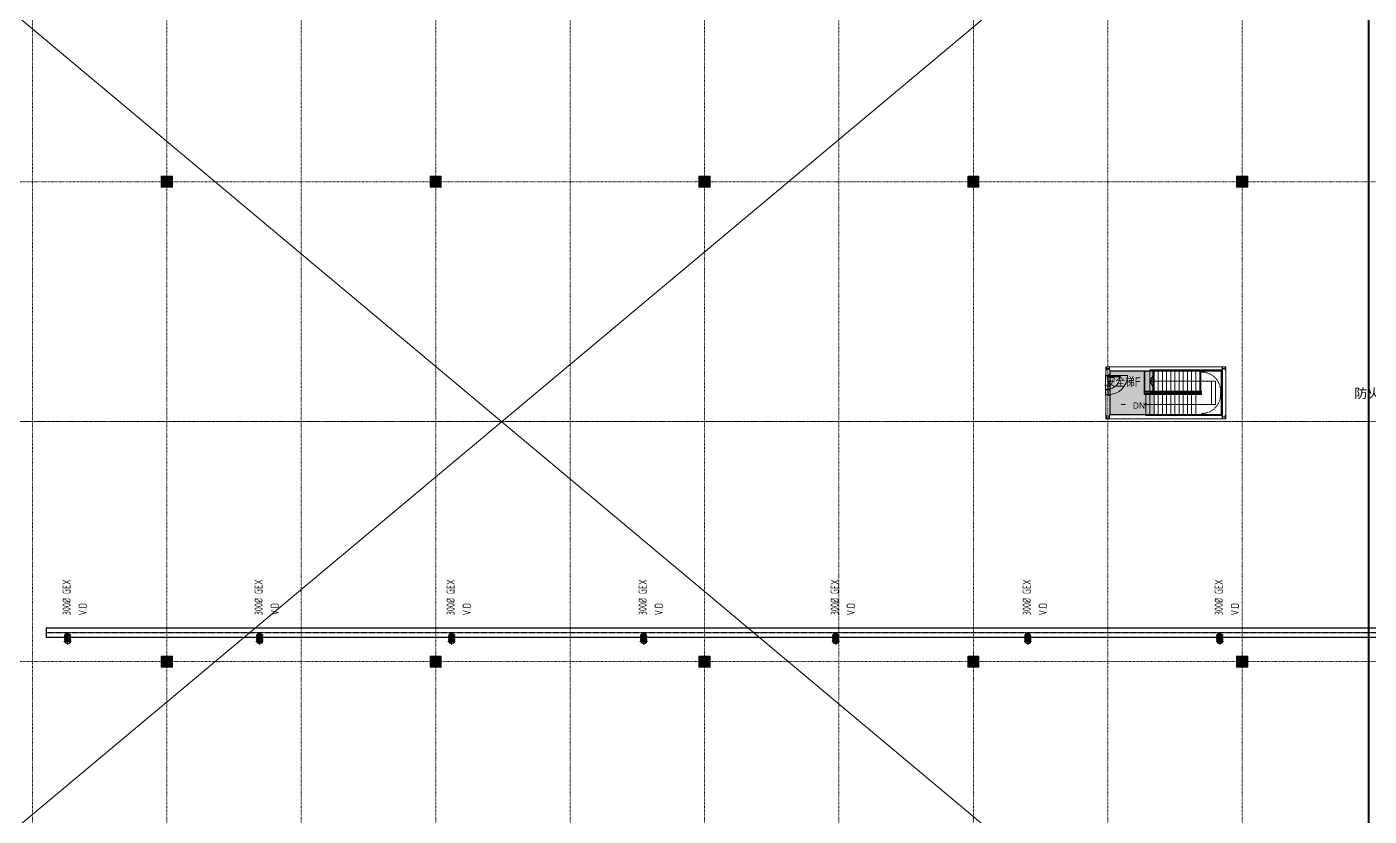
# Model space of a CAD drawing. Extents: x -32000 to 416743, y -254124 to 144214.
# Drawn here: x 42850 to 126735, y 20340 to 69680 of the extents above; entities that cross this region are included whole.
import ezdxf
from ezdxf.enums import TextEntityAlignment as Align

# ---------------------------------------------------------------- set-up
doc = ezdxf.new("R2010")
doc.units = 0
doc.header["$LTSCALE"] = 10
for name, pattern in [('H12PL4$0$JJP_三點線', [0.9, 0.3, -0.15, 0, -0.15, 0, -0.15, 0, -0.15]), ('H12PL4$0$JJP_虛線(退縮線、投影線、地下室範圍、非屬本工程、圖面分區)', [0.45, 0.3, -0.15]), ('XFM6D40$0$XFM6D40$0$CENTER1', [10, 6.25, -1.25, 1.25, -1.25]), ('XFM6D40$0$XFM6D40$0$HIDDEN', [0.375, 0.25, -0.125]), ('XFM7P40ICA$0$H12PL4$0$DOTK1', [0.01, 0.005, -0.005]), ('XFM7P40ICA$0$H12PL4$0$JJP_三點線', [0.9, 0.3, -0.15, 0, -0.15, 0, -0.15, 0, -0.15]), ('XFM7P40ICA$0$H12PL4$0$JJP_虛線(退縮線、投影線、地下室範圍、非屬本工程、圖面分區)', [0.45, 0.3, -0.15]), ('XFM7P40ICA$0$H12PL4$0$TAI_虛線', [5.644, 2.822, -2.822])]:
    doc.linetypes.add(name, pattern=pattern)
for name, color, linetype in [('H12PL4$0$A-OBJE-2D', 252, 'Continuous'), ('H12PL4$0$A-STRS', 252, 'Continuous'), ('H12PL4$0$A-TEXT', 250, 'Continuous'), ('H12PL4$0$A-TEXT-LAW', 250, 'Continuous'), ('H12PL4$0$A-WALL-EX', 252, 'Continuous'), ('H12PL4$0$A-WALL-IN', 252, 'Continuous'), ('H12PL4$0$A-ZONE', 252, 'Continuous'), ('H12PL4$0$Door', 252, 'Continuous'), ('H12PL4$0$Hattch', 252, 'Continuous'), ('H12PL4$0$S-COL', 252, 'Continuous'), ('H12PL4$0$S-GRID', 252, 'Continuous'), ('H12PL4$0$S-SLAB-SHOW', 252, 'Continuous'), ('XFM6D40$0$XFM6D40$0$M-PIPE-TEXT', 250, 'Continuous'), ('XFM7P40ICA$0$H12PL4$0$A-ROOF', 252, 'Continuous'), ('XFM7P40ICA$0$H12PL4$0$A-WALL-EX', 252, 'Continuous'), ('XFM7P40ICA$0$H12PL4$0$Hattch', 252, 'Continuous'), ('XFM7P40ICA$0$H12PL4$0$L40_19_HYOKI', 252, 'Continuous'), ('XFM7P40ICA$0$H12PL4$0$L40_19_KAIDAN', 252, 'Continuous'), ('XFM7P40ICA$0$H12PL4$0$L40_19_SIAGE1', 252, 'Continuous'), ('XFM7P40ICA$0$H12PL4$0$L40_19_STEEL2', 252, 'Continuous'), ('XFM7P40ICA$0$H12PL4$0$L40_19_TATEGU1', 252, 'Continuous'), ('XFM7P40ICA$0$H12PL4$0$L40_19_TATEGU3', 252, 'Continuous'), ('XFM7P40ICA$0$H12PL4$0$S-COL', 252, 'Continuous'), ('XFM7P40ICA$0$H12PL4$0$S-GRID', 252, 'Continuous')]:
    doc.layers.add(name, color=color, linetype=linetype)
doc.layers.add('XFM6D40$0$XFM6D40$0$M-EXH-SUPPLY AIR', color=120, linetype='Continuous', lineweight=25)
doc.styles.add('H12PL4$0$Standard', font='isocp.shx', dxfattribs={"bigfont": 'chineset.shx'})
doc.styles.add('XFM6D40$0$XFM6D40$0$aa-txt', font='isocp.shx', dxfattribs={"bigfont": 'chineset.shx'})

# ---------------------------------------------------------------- blocks, each defined once
blk = doc.blocks.new('H12PL4')
at = {"layer": 'H12PL4$0$Hattch', "linetype": 'Continuous', "lineweight": 0}
blk.add_hatch(color=256, dxfattribs=at).paths.add_polyline_path([(113245, 46705), (113245, 48185), (110525, 48185), (110525, 45425), (113295, 45425), (113295, 46705)])
at = {"layer": 'H12PL4$0$A-OBJE-2D', "lineweight": 0}
for p, q in [((18350, -350), (126700, 90350)), ((126700, -350), (18350, 90350))]:
    blk.add_line(p, q, dxfattribs=at)
at = {"layer": 'H12PL4$0$A-STRS', "lineweight": 0}
for p, q in [((113035, 48235), (116155, 48235)), ((113035, 48185), (113035, 48235)), ((116155, 48185), (113035, 48185)), ((113035, 46885), (113035, 48185)), ((113035, 48185), (116155, 48185)), ((113035, 46885), (113035, 48185)), ((113035, 48185), (113295, 48185)), ((113295, 46885), (113295, 48185)), ((113295, 48185), (113295, 46885)), ((113295, 46885), (113295, 48185)), ((113295, 48185), (113555, 48185)), ((113555, 46885), (113555, 48185)), ((113555, 48185), (113555, 46885)), ((113555, 46885), (113555, 48185)), ((113555, 48185), (113815, 48185)), ((113815, 46885), (113815, 48185)), ((113815, 48185), (113815, 46885)), ((113815, 46885), (113815, 48185)), ((113815, 48185), (114075, 48185)), ((114075, 46885), (114075, 48185)), ((114075, 48185), (114075, 46885)), ((114075, 46885), (114075, 48185)), ((114075, 48185), (114335, 48185)), ((114335, 46885), (114335, 48185)), ((114335, 48185), (114335, 46885)), ((114335, 46885), (114335, 48185)), ((114335, 48185), (114595, 48185)), ((114595, 46885), (114595, 48185)), ((114595, 48185), (114595, 46885)), ((114595, 46885), (114595, 48185)), ((114595, 48185), (114855, 48185)), ((114855, 46885), (114855, 48185)), ((114855, 48185), (114855, 46885)), ((114855, 46885), (114855, 48185)), ((114855, 48185), (115115, 48185)), ((115115, 46885), (115115, 48185)), ((115115, 48185), (115115, 46885)), ((115115, 46885), (115115, 48185)), ((115115, 48185), (115375, 48185)), ((115375, 46885), (115375, 48185)), ((115375, 48185), (115375, 46885)), ((115375, 46885), (115375, 48185)), ((115375, 48185), (115635, 48185)), ((115635, 46885), (115635, 48185)), ((115635, 48185), (115635, 46885)), ((115635, 46885), (115635, 48185)), ((115635, 48185), (115895, 48185)), ((115895, 46885), (115895, 48185)), ((115895, 48185), (115895, 46885)), ((115895, 46885), (115895, 48185)), ((115895, 48185), (116155, 48185)), ((116155, 48235), (116155, 48185)), ((116155, 48235), (117575, 48235)), ((116155, 48185), (116155, 48235)), ((117525, 48185), (116155, 48185)), ((116155, 48185), (116219.9, 48185)), ((116155, 46885), (116155, 48185)), ((116155, 46885), (116155, 48185)), ((116155, 46885), (116155, 48185)), ((116155, 48185), (116155, 46885)), ((116155, 46885), (116155, 48185)), ((116155, 48185), (117525, 48185)), ((116219.9, 48185), (117525, 48185)), ((117525, 45425), (117525, 48185)), ((117525, 48185), (117525, 45425)), ((117525, 48185), (117525, 45425)), ((117575, 48235), (117575, 45375)), ((113035, 47535), (113135, 47610)), ((113035, 47535), (113295, 47535)), ((113135, 47460), (113035, 47535)), ((113295, 47535), (116155, 47535)), ((116155, 47535), (116875, 47535)), ((116875, 47535), (116875, 46075)), ((112775, 46725), (112775, 46775)), ((112775, 46775), (115895, 46775)), ((115895, 46725), (112775, 46725)), ((112775, 45425), (112775, 46725)), ((112775, 46725), (115895, 46725)), ((112775, 45425), (112775, 46725)), ((112775, 46725), (113035, 46725)), ((113035, 46885), (116155, 46885)), ((113035, 46835), (113035, 46885)), ((116155, 46885), (113035, 46885)), ((113295, 46885), (113035, 46885)), ((116155, 46835), (113035, 46835)), ((113035, 46725), (113035, 45425)), ((113035, 45425), (113035, 46725)), ((113035, 46725), (113295, 46725)), ((113035, 46725), (113035, 45425)), ((113555, 46885), (113295, 46885)), ((113295, 46725), (113295, 45425)), ((113295, 45425), (113295, 46725)), ((113295, 46725), (113555, 46725)), ((113295, 46725), (113295, 45425)), ((113815, 46885), (113555, 46885)), ((113555, 46725), (113555, 45425)), ((113555, 45425), (113555, 46725)), ((113555, 46725), (113815, 46725)), ((113555, 46725), (113555, 45425)), ((114075, 46885), (113815, 46885)), ((113815, 46725), (113815, 45425)), ((113815, 45425), (113815, 46725)), ((113815, 46725), (114075, 46725)), ((113815, 46725), (113815, 45425)), ((114335, 46885), (114075, 46885)), ((114075, 46725), (114075, 45425)), ((114075, 45425), (114075, 46725)), ((114075, 46725), (114335, 46725)), ((114075, 46725), (114075, 45425)), ((114595, 46885), (114335, 46885)), ((114335, 46725), (114335, 45425)), ((114335, 45425), (114335, 46725)), ((114335, 46725), (114595, 46725)), ((114335, 46725), (114335, 45425)), ((114855, 46885), (114595, 46885)), ((114595, 46725), (114595, 45425)), ((114595, 45425), (114595, 46725)), ((114595, 46725), (114855, 46725)), ((114595, 46725), (114595, 45425)), ((115115, 46885), (114855, 46885)), ((114855, 46725), (114855, 45425)), ((114855, 45425), (114855, 46725)), ((114855, 46725), (115115, 46725)), ((114855, 46725), (114855, 45425)), ((115375, 46885), (115115, 46885)), ((115115, 46725), (115115, 45425)), ((115115, 45425), (115115, 46725)), ((115115, 46725), (115375, 46725)), ((115115, 46725), (115115, 45425)), ((115635, 46885), (115375, 46885)), ((115375, 46725), (115375, 45425)), ((115375, 45425), (115375, 46725)), ((115375, 46725), (115635, 46725)), ((115375, 46725), (115375, 45425)), ((115895, 46885), (115635, 46885)), ((115635, 46725), (115635, 45425)), ((115635, 46725), (115895, 46725)), ((115635, 45425), (115635, 46725)), ((115635, 46725), (115635, 45425)), ((116155, 46885), (115895, 46885)), ((115895, 46725), (115895, 46775)), ((115895, 46775), (116175, 46775)), ((115895, 46775), (115895, 46725)), ((116225, 46725), (115895, 46725)), ((115895, 46725), (116225, 46725)), ((115895, 46725), (115895, 45425)), ((115895, 46725), (115895, 45425)), ((115895, 45425), (115895, 46725)), ((115895, 46725), (116225, 46725)), ((115895, 46725), (115895, 45425)), ((116155, 46885), (116155, 46835)), ((116155, 46885), (116225, 46885)), ((116155, 46835), (116155, 46885)), ((116219.9, 46885), (116155, 46885)), ((116225, 46885), (116155, 46885)), ((116175, 46835), (116155, 46835)), ((116175, 46775), (116175, 46835)), ((116225, 46885), (116219.9, 46885)), ((116225, 46885), (116225, 46725)), ((116225, 46725), (116225, 46885)), ((116225, 46725), (116225, 46885)), ((113035, 46075), (112775, 46075)), ((112775, 45375), (112775, 45425)), ((112775, 45425), (115895, 45425)), ((115895, 45425), (112775, 45425)), ((113035, 45425), (112775, 45425)), ((115895, 45375), (112775, 45375)), ((115895, 46075), (113035, 46075)), ((113295, 45425), (113035, 45425)), ((113555, 45425), (113295, 45425)), ((113815, 45425), (113555, 45425)), ((114075, 45425), (113815, 45425)), ((114335, 45425), (114075, 45425)), ((114595, 45425), (114335, 45425)), ((114855, 45425), (114595, 45425)), ((115115, 45425), (114855, 45425)), ((115375, 45425), (115115, 45425)), ((115635, 45425), (115375, 45425)), ((115895, 45425), (115635, 45425)), ((116875, 46075), (115895, 46075)), ((115895, 45375), (115895, 45425)), ((115895, 45425), (117525, 45425)), ((115895, 45425), (115895, 45375)), ((117525, 45425), (115895, 45425)), ((117525, 45425), (115895, 45425)), ((117575, 45375), (115895, 45375))]:
    blk.add_line(p, q, dxfattribs=at)
at = {"layer": 'H12PL4$0$A-STRS', "linetype": 'H12PL4$0$JJP_虛線(退縮線、投影線、地下室範圍、非屬本工程、圖面分區)', "lineweight": 0}
for p, q in [((113215.5, 48185), (113215.5, 46885)), ((116219.9, 48185), (116219.9, 46885)), ((115895, 46725), (115895, 45425))]:
    blk.add_line(p, q, dxfattribs=at)
at = {"layer": 'H12PL4$0$A-STRS', "lineweight": 0, "flags": 128}
blk.add_lwpolyline([(112775, 46100, -1), (112775, 46050, -1)], format="xyb", close=True, dxfattribs=at)
at = {"layer": 'H12PL4$0$A-WALL-EX', "lineweight": 0, "flags": 128}
blk.add_lwpolyline([(126700, 90482.5), (126700, -482.5)], dxfattribs=at)
at = {"layer": 'H12PL4$0$A-WALL-IN', "lineweight": 0}
for p, q in [((110525, 47885), (110275, 47885)), ((110525, 46985), (110275, 46985))]:
    blk.add_line(p, q, dxfattribs=at)
at = {"layer": 'H12PL4$0$A-WALL-IN', "lineweight": 0, "flags": 128}
for points in [[(110275, 48435), (110275, 48185)], [(117525, 48435), (110275, 48435)], [(110275, 48185), (110275, 47885)], [(110525, 47885), (110525, 48185)], [(110525, 48185), (117525, 48185)], [(117775, 48435), (117525, 48435)], [(117525, 48185), (117525, 45425)], [(117775, 45425), (117775, 48435)], [(110275, 46985), (110275, 45425)], [(110525, 45425), (110525, 46985)], [(110275, 45175), (110275, 45425)], [(117525, 45425), (110525, 45425)], [(117775, 45175), (117775, 45425)], [(110275, 45175), (117775, 45175)]]:
    blk.add_lwpolyline(points, dxfattribs=at)
at = {"layer": 'H12PL4$0$Door', "lineweight": 0}
for p, q in [((110375, 47885), (110275, 47885)), ((110275, 47885), (110275, 47835)), ((110275, 47835), (110375, 47835)), ((110375, 47835), (110375, 47885)), ((110375, 47835), (111175, 47835)), ((110375, 47805), (110375, 47835)), ((111175, 47835), (111175, 47805)), ((110375, 47035), (110275, 47035)), ((110275, 47035), (110275, 46985)), ((110275, 46985), (110375, 46985)), ((111175, 47805), (110375, 47805)), ((110375, 46985), (110375, 47035))]:
    blk.add_line(p, q, dxfattribs=at)
blk.add_arc((110375, 47835), 800, 270, 0, dxfattribs=at)
at = {"layer": 'H12PL4$0$S-COL', "lineweight": 0, "flags": 128}
for points in [[(51250, 59650), (51950, 59650), (51950, 60350), (51250, 60350)], [(68050, 59650), (68750, 59650), (68750, 60350), (68050, 60350)], [(84850, 59650), (85550, 59650), (85550, 60350), (84850, 60350)], [(101650, 59650), (102350, 59650), (102350, 60350), (101650, 60350)], [(118450, 59650), (119150, 59650), (119150, 60350), (118450, 60350)], [(51250, 29650), (51950, 29650), (51950, 30350), (51250, 30350)], [(68050, 29650), (68750, 29650), (68750, 30350), (68050, 30350)], [(84850, 29650), (85550, 29650), (85550, 30350), (84850, 30350)], [(101650, 29650), (102350, 29650), (102350, 30350), (101650, 30350)], [(118450, 29650), (119150, 29650), (119150, 30350), (118450, 30350)]]:
    blk.add_lwpolyline(points, close=True, dxfattribs=at)
at = {"layer": 'H12PL4$0$S-GRID', "linetype": 'H12PL4$0$JJP_三點線', "lineweight": 0}
for p, q in [((43200, 128250), (43200, -28000)), ((51600, 128250), (51600, -28000)), ((60000, 128250), (60000, -28000)), ((68400, 128250), (68400, -28000)), ((76800, 128250), (76800, -28000)), ((85200, 128250), (85200, -28000)), ((93600, 128250), (93600, -28000)), ((102000, 128250), (102000, -28000)), ((110400, 128250), (110400, -28000)), ((118800, 128250), (118800, -28000)), ((-29000, 60000), (289600, 60000)), ((-29000, 45000), (289600, 45000)), ((-29000, 30000), (289600, 30000))]:
    blk.add_line(p, q, dxfattribs=at)
at = {"layer": 'H12PL4$0$S-SLAB-SHOW', "lineweight": 0, "flags": 128}
blk.add_lwpolyline([(113245, 46705), (113295, 46705), (113295, 45425), (110525, 45425), (110525, 48185), (113245, 48185)], close=True, dxfattribs=at)
at = {"layer": 'H12PL4$0$A-TEXT', "linetype": 'Continuous', "lineweight": 0, "insert": (111965.5, 46003.7), "char_height": 400, "attachment_point": 4, "style": 'H12PL4$0$Standard'}
blk.add_mtext('\\A1;{\\fMicrosoft JhengHei|b0|i0|c136|p34;DN}', dxfattribs=at)
at = {"layer": 'H12PL4$0$A-TEXT-LAW', "linetype": 'Continuous', "lineweight": 0, "insert": (127697, 47071.8), "char_height": 600, "attachment_point": 2, "style": 'H12PL4$0$Standard'}
blk.add_mtext('\\A1;{\\fMicrosoft JhengHei|b0|i0|c136|p34;防火區劃A}', dxfattribs=at)
at = {"layer": 'H12PL4$0$A-ZONE', "style": 'H12PL4$0$Standard'}
for s, p in [('安全梯F', (111372.9, 47771.1)), ('-', (111372.9, 46429.2))]:
    blk.add_text(s, height=600, dxfattribs=at).set_placement(p, align=Align.TOP_CENTER)
blk = doc.blocks.new('XFM6D40')
at = {"layer": 'XFM6D40$0$XFM6D40$0$M-EXH-SUPPLY AIR', "color": 252, "linetype": 'XFM6D40$0$XFM6D40$0$HIDDEN'}
for p, q in [((44058.1, 32105.7), (44058.1, 31494.3)), ((176100, 32100), (44058.1, 32100)), ((176100, 31500), (44058.1, 31500)), ((45612.8, 31650.4), (45180.8, 31650.4)), ((45612.8, 31537.4), (45180.8, 31537.4)), ((45612.8, 31396), (45180.8, 31396)), ((45612.8, 31254.6), (45180.8, 31254.6)), ((45246.8, 31650.4), (45246.8, 31632.8)), ((45246.8, 31537.4), (45246.8, 31491.4)), ((45246.8, 31403), (45246.8, 31350)), ((45396.8, 31805.1), (45396.8, 31073.6)), ((45546.8, 31650.4), (45546.8, 31632.8)), ((45546.8, 31537.4), (45546.8, 31491.4)), ((45546.8, 31396), (45546.8, 31350)), ((57612.8, 31650.4), (57180.8, 31650.4)), ((57612.8, 31537.4), (57180.8, 31537.4)), ((57612.8, 31396), (57180.8, 31396)), ((57612.8, 31254.6), (57180.8, 31254.6)), ((57246.8, 31650.4), (57246.8, 31632.8)), ((57246.8, 31537.4), (57246.8, 31491.4)), ((57246.8, 31403), (57246.8, 31350)), ((57396.8, 31805.1), (57396.8, 31073.6)), ((57546.8, 31650.4), (57546.8, 31632.8)), ((57546.8, 31537.4), (57546.8, 31491.4)), ((57546.8, 31396), (57546.8, 31350)), ((69612.8, 31650.4), (69180.8, 31650.4)), ((69612.8, 31537.4), (69180.8, 31537.4)), ((69612.8, 31396), (69180.8, 31396)), ((69612.8, 31254.6), (69180.8, 31254.6)), ((69246.8, 31650.4), (69246.8, 31632.8)), ((69246.8, 31537.4), (69246.8, 31491.4)), ((69246.8, 31403), (69246.8, 31350)), ((69396.8, 31805.1), (69396.8, 31073.6)), ((69546.8, 31650.4), (69546.8, 31632.8)), ((69546.8, 31537.4), (69546.8, 31491.4)), ((69546.8, 31396), (69546.8, 31350)), ((81612.8, 31650.4), (81180.8, 31650.4)), ((81612.8, 31537.4), (81180.8, 31537.4)), ((81612.8, 31396), (81180.8, 31396)), ((81612.8, 31254.6), (81180.8, 31254.6)), ((81246.8, 31650.4), (81246.8, 31632.8)), ((81246.8, 31537.4), (81246.8, 31491.4)), ((81246.8, 31403), (81246.8, 31350)), ((81396.8, 31805.1), (81396.8, 31073.6)), ((81546.8, 31650.4), (81546.8, 31632.8)), ((81546.8, 31537.4), (81546.8, 31491.4)), ((81546.8, 31396), (81546.8, 31350)), ((93612.8, 31650.4), (93180.8, 31650.4)), ((93612.8, 31537.4), (93180.8, 31537.4)), ((93612.8, 31396), (93180.8, 31396)), ((93612.8, 31254.6), (93180.8, 31254.6)), ((93246.8, 31650.4), (93246.8, 31632.8)), ((93246.8, 31537.4), (93246.8, 31491.4)), ((93246.8, 31403), (93246.8, 31350)), ((93396.8, 31805.1), (93396.8, 31073.6)), ((93546.8, 31650.4), (93546.8, 31632.8)), ((93546.8, 31537.4), (93546.8, 31491.4)), ((93546.8, 31396), (93546.8, 31350)), ((105612.8, 31650.4), (105180.8, 31650.4)), ((105612.8, 31537.4), (105180.8, 31537.4)), ((105612.8, 31396), (105180.8, 31396)), ((105612.8, 31254.6), (105180.8, 31254.6)), ((105246.8, 31650.4), (105246.8, 31632.8)), ((105246.8, 31537.4), (105246.8, 31491.4)), ((105246.8, 31403), (105246.8, 31350)), ((105396.8, 31805.1), (105396.8, 31073.6)), ((105546.8, 31650.4), (105546.8, 31632.8)), ((105546.8, 31537.4), (105546.8, 31491.4)), ((105546.8, 31396), (105546.8, 31350)), ((117612.8, 31650.4), (117180.8, 31650.4)), ((117612.8, 31537.4), (117180.8, 31537.4)), ((117612.8, 31396), (117180.8, 31396)), ((117612.8, 31254.6), (117180.8, 31254.6)), ((117246.8, 31650.4), (117246.8, 31632.8)), ((117246.8, 31537.4), (117246.8, 31491.4)), ((117246.8, 31403), (117246.8, 31350)), ((117396.8, 31805.1), (117396.8, 31073.6)), ((117546.8, 31650.4), (117546.8, 31632.8)), ((117546.8, 31537.4), (117546.8, 31491.4)), ((117546.8, 31396), (117546.8, 31350))]:
    blk.add_line(p, q, dxfattribs=at)
at = {"layer": 'XFM6D40$0$XFM6D40$0$M-EXH-SUPPLY AIR', "color": 252, "linetype": 'XFM6D40$0$XFM6D40$0$CENTER1'}
blk.add_line((176100, 31800), (44058.1, 31800), dxfattribs=at)
at = {"layer": 'XFM6D40$0$XFM6D40$0$M-EXH-SUPPLY AIR', "color": 252, "linetype": 'XFM6D40$0$XFM6D40$0$HIDDEN'}
for centre, major_axis, start_param, end_param in [((45396.8, 31537.4), (189, 0), -0.4962265, 3.6378192), ((45396.8, 31396), (189, 0), -0.4962265, 3.6378192), ((45396.8, 31551.5), (189, 0), -0.0529348, 3.1945274), ((45396.8, 31410.1), (189, 0), -0.0529348, 3.1945274), ((45396.8, 31268.7), (189, 0), -0.0529348, 3.1945274), ((45396.8, 31544.4), (-189, 0), 3.1415927, 6.2831853), ((45396.8, 31403), (-189, 0), 3.1415927, 6.2831853), ((45396.8, 31261.6), (-189, 0), 3.1415927, 6.2831853), ((45396.8, 31650.4), (150, 0), 0, 3.1415927), ((45396.8, 31537.4), (-150, 0), 3.1415927, 6.2831853), ((45396.8, 31396), (-150, 0), 3.1415927, 6.2831853), ((57396.8, 31537.4), (189, 0), -0.4962265, 3.6378192), ((57396.8, 31396), (189, 0), -0.4962265, 3.6378192), ((57396.8, 31551.5), (189, 0), -0.0529348, 3.1945274), ((57396.8, 31410.1), (189, 0), -0.0529348, 3.1945274), ((57396.8, 31268.7), (189, 0), -0.0529348, 3.1945274), ((57396.8, 31544.4), (-189, 0), 3.1415927, 6.2831853), ((57396.8, 31403), (-189, 0), 3.1415927, 6.2831853), ((57396.8, 31261.6), (-189, 0), 3.1415927, 6.2831853), ((57396.8, 31650.4), (150, 0), 0, 3.1415927), ((57396.8, 31537.4), (-150, 0), 3.1415927, 6.2831853), ((57396.8, 31396), (-150, 0), 3.1415927, 6.2831853), ((69396.8, 31537.4), (189, 0), -0.4962265, 3.6378192), ((69396.8, 31396), (189, 0), -0.4962265, 3.6378192), ((69396.8, 31551.5), (189, 0), -0.0529348, 3.1945274), ((69396.8, 31410.1), (189, 0), -0.0529348, 3.1945274), ((69396.8, 31268.7), (189, 0), -0.0529348, 3.1945274), ((69396.8, 31544.4), (-189, 0), 3.1415927, 6.2831853), ((69396.8, 31403), (-189, 0), 3.1415927, 6.2831853), ((69396.8, 31261.6), (-189, 0), 3.1415927, 6.2831853), ((69396.8, 31650.4), (150, 0), 0, 3.1415927), ((69396.8, 31537.4), (-150, 0), 3.1415927, 6.2831853), ((69396.8, 31396), (-150, 0), 3.1415927, 6.2831853), ((81396.8, 31537.4), (189, 0), -0.4962265, 3.6378192), ((81396.8, 31396), (189, 0), -0.4962265, 3.6378192), ((81396.8, 31551.5), (189, 0), -0.0529348, 3.1945274), ((81396.8, 31410.1), (189, 0), -0.0529348, 3.1945274), ((81396.8, 31268.7), (189, 0), -0.0529348, 3.1945274), ((81396.8, 31544.4), (-189, 0), 3.1415927, 6.2831853), ((81396.8, 31403), (-189, 0), 3.1415927, 6.2831853), ((81396.8, 31261.6), (-189, 0), 3.1415927, 6.2831853), ((81396.8, 31650.4), (150, 0), 0, 3.1415927), ((81396.8, 31537.4), (-150, 0), 3.1415927, 6.2831853), ((81396.8, 31396), (-150, 0), 3.1415927, 6.2831853), ((93396.8, 31537.4), (189, 0), -0.4962265, 3.6378192), ((93396.8, 31396), (189, 0), -0.4962265, 3.6378192), ((93396.8, 31551.5), (189, 0), -0.0529348, 3.1945274), ((93396.8, 31410.1), (189, 0), -0.0529348, 3.1945274), ((93396.8, 31268.7), (189, 0), -0.0529348, 3.1945274), ((93396.8, 31544.4), (-189, 0), 3.1415927, 6.2831853), ((93396.8, 31403), (-189, 0), 3.1415927, 6.2831853), ((93396.8, 31261.6), (-189, 0), 3.1415927, 6.2831853), ((93396.8, 31650.4), (150, 0), 0, 3.1415927), ((93396.8, 31537.4), (-150, 0), 3.1415927, 6.2831853), ((93396.8, 31396), (-150, 0), 3.1415927, 6.2831853), ((105396.8, 31537.4), (189, 0), -0.4962265, 3.6378192), ((105396.8, 31396), (189, 0), -0.4962265, 3.6378192), ((105396.8, 31551.5), (189, 0), -0.0529348, 3.1945274), ((105396.8, 31410.1), (189, 0), -0.0529348, 3.1945274), ((105396.8, 31268.7), (189, 0), -0.0529348, 3.1945274), ((105396.8, 31544.4), (-189, 0), 3.1415927, 6.2831853), ((105396.8, 31403), (-189, 0), 3.1415927, 6.2831853), ((105396.8, 31261.6), (-189, 0), 3.1415927, 6.2831853), ((105396.8, 31650.4), (150, 0), 0, 3.1415927), ((105396.8, 31537.4), (-150, 0), 3.1415927, 6.2831853), ((105396.8, 31396), (-150, 0), 3.1415927, 6.2831853), ((117396.8, 31537.4), (189, 0), -0.4962265, 3.6378192), ((117396.8, 31396), (189, 0), -0.4962265, 3.6378192), ((117396.8, 31551.5), (189, 0), -0.0529348, 3.1945274), ((117396.8, 31410.1), (189, 0), -0.0529348, 3.1945274), ((117396.8, 31268.7), (189, 0), -0.0529348, 3.1945274), ((117396.8, 31544.4), (-189, 0), 3.1415927, 6.2831853), ((117396.8, 31403), (-189, 0), 3.1415927, 6.2831853), ((117396.8, 31261.6), (-189, 0), 3.1415927, 6.2831853), ((117396.8, 31650.4), (150, 0), 0, 3.1415927), ((117396.8, 31537.4), (-150, 0), 3.1415927, 6.2831853), ((117396.8, 31396), (-150, 0), 3.1415927, 6.2831853)]:
    blk.add_ellipse(centre, major_axis=major_axis, ratio=0.7071068, start_param=start_param, end_param=end_param, dxfattribs=at)
for centre, major_axis in [((45396.8, 31254.6), (-189, 0)), ((45396.8, 31254.6), (-150, 0)), ((57396.8, 31254.6), (-189, 0)), ((57396.8, 31254.6), (-150, 0)), ((69396.8, 31254.6), (-189, 0)), ((69396.8, 31254.6), (-150, 0)), ((81396.8, 31254.6), (-189, 0)), ((81396.8, 31254.6), (-150, 0)), ((93396.8, 31254.6), (-189, 0)), ((93396.8, 31254.6), (-150, 0)), ((105396.8, 31254.6), (-189, 0)), ((105396.8, 31254.6), (-150, 0)), ((117396.8, 31254.6), (-189, 0)), ((117396.8, 31254.6), (-150, 0))]:
    blk.add_ellipse(centre, major_axis=major_axis, ratio=0.7071068, dxfattribs=at)
at = {"layer": 'XFM6D40$0$XFM6D40$0$M-PIPE-TEXT', "color": 252, "style": 'XFM6D40$0$XFM6D40$0$aa-txt', "width": 0.8}
for s, p in [('300%%C GEX', (45582.1, 32896)), ('300%%C GEX', (57582.1, 32896)), ('300%%C GEX', (69582.1, 32896)), ('300%%C GEX', (81582.1, 32896)), ('300%%C GEX', (93582.1, 32896)), ('300%%C GEX', (105582.1, 32896)), ('300%%C GEX', (117582.1, 32896)), ('V.D', (46591.2, 32896)), ('V.D', (58591.2, 32896)), ('V.D', (70591.2, 32896)), ('V.D', (82591.2, 32896)), ('V.D', (94591.2, 32896)), ('V.D', (106591.2, 32896)), ('V.D', (118591.2, 32896))]:
    blk.add_text(s, height=500, rotation=90, dxfattribs=at).set_placement(p)
blk = doc.blocks.new('XFM7P40ICA$0$H12PL4')
at = {"layer": 'XFM7P40ICA$0$H12PL4$0$Hattch', "linetype": 'Continuous', "lineweight": 0}
for points in [[(51250, 59650), (51950, 59650), (51950, 60350), (51250, 60350)], [(68050, 59650), (68750, 59650), (68750, 60350), (68050, 60350)], [(84850, 59650), (85550, 59650), (85550, 60350), (84850, 60350)], [(101650, 59650), (102350, 59650), (102350, 60350), (101650, 60350)], [(118450, 59650), (119150, 59650), (119150, 60350), (118450, 60350)], [(51250, 29650), (51950, 29650), (51950, 30350), (51250, 30350)], [(68050, 29650), (68750, 29650), (68750, 30350), (68050, 30350)], [(84850, 29650), (85550, 29650), (85550, 30350), (84850, 30350)], [(101650, 29650), (102350, 29650), (102350, 30350), (101650, 30350)], [(118450, 29650), (119150, 29650), (119150, 30350), (118450, 30350)]]:
    blk.add_hatch(color=256, dxfattribs=at).paths.add_polyline_path(points)
at = {"layer": 'XFM7P40ICA$0$H12PL4$0$A-ROOF', "linetype": 'XFM7P40ICA$0$H12PL4$0$TAI_虛線', "lineweight": 0, "flags": 128}
for points in [[(17965, 45000), (126735, 45000)], [(126735, 45000), (126735, -650)]]:
    blk.add_lwpolyline(points, dxfattribs=at)
at = {"layer": 'XFM7P40ICA$0$H12PL4$0$A-WALL-EX', "linetype": 'XFM7P40ICA$0$H12PL4$0$JJP_虛線(退縮線、投影線、地下室範圍、非屬本工程、圖面分區)', "lineweight": 0, "flags": 128}
blk.add_lwpolyline([(126675, 91665), (126675, -3850)], dxfattribs=at)
at = {"layer": 'XFM7P40ICA$0$H12PL4$0$A-WALL-EX', "lineweight": 0, "flags": 128}
for points in [[(126700, 90465), (126700, -465)], [(126735, -465), (126735, 90465)]]:
    blk.add_lwpolyline(points, dxfattribs=at)
at = {"layer": 'XFM7P40ICA$0$H12PL4$0$L40_19_HYOKI', "lineweight": 0}
blk.add_line((112775, 46080), (117140, 46080), dxfattribs=at)
at = {"layer": 'XFM7P40ICA$0$H12PL4$0$L40_19_HYOKI', "lineweight": 0, "flags": 128}
blk.add_lwpolyline([(117140, 46080), (117140, 47530), (113035, 47530), (113235, 47880), (113035, 47530), (113235, 47180)], dxfattribs=at)
at = {"layer": 'XFM7P40ICA$0$H12PL4$0$L40_19_HYOKI', "lineweight": 0}
blk.add_circle((112775, 46080), 50, dxfattribs=at)
at = {"layer": 'XFM7P40ICA$0$H12PL4$0$L40_19_KAIDAN', "lineweight": 0}
for p, q in [((110525, 47925), (110555, 47925)), ((110555, 45455), (110555, 48155)), ((112675, 48155), (110555, 48155)), ((112675, 46705), (112675, 48185)), ((112725, 46755), (112725, 48185)), ((117495, 48155), (112725, 48155)), ((113035, 46905), (113035, 48155)), ((113295, 46905), (113295, 48155)), ((113555, 46905), (113555, 48155)), ((113815, 46905), (113815, 48155)), ((114075, 46905), (114075, 48155)), ((114335, 46905), (114335, 48155)), ((114595, 46905), (114595, 48155)), ((114855, 46905), (114855, 48155)), ((115115, 46905), (115115, 48155)), ((115375, 46905), (115375, 48155)), ((115635, 46905), (115635, 48155)), ((115895, 46905), (115895, 48155)), ((116155, 46905), (116155, 48155)), ((117495, 45455), (117495, 48155)), ((110525, 46645), (110555, 46645)), ((112675, 46705), (116255, 46705)), ((112725, 46905), (116255, 46905)), ((112725, 46855), (116205, 46855)), ((112725, 46755), (116205, 46755)), ((112775, 45455), (112775, 46705)), ((113035, 46705), (113035, 45455)), ((113295, 46705), (113295, 45455)), ((113555, 46705), (113555, 45455)), ((113815, 46705), (113815, 45455)), ((114075, 46705), (114075, 45455)), ((114335, 46705), (114335, 45455)), ((114595, 46705), (114595, 45455)), ((114855, 46705), (114855, 45455)), ((115115, 46705), (115115, 45455)), ((115375, 46705), (115375, 45455)), ((115635, 46705), (115635, 45455)), ((115895, 46705), (115895, 45455)), ((116205, 46755), (116205, 46855)), ((116255, 46705), (116255, 46905)), ((117495, 45455), (110555, 45455))]:
    blk.add_line(p, q, dxfattribs=at)
at = {"layer": 'XFM7P40ICA$0$H12PL4$0$L40_19_KAIDAN', "linetype": 'XFM7P40ICA$0$H12PL4$0$DOTK1', "lineweight": 0, "flags": 128}
blk.add_lwpolyline([(116255, 45505, 0.4142136), (117455, 46705), (117455, 46905, 0.4142136), (116255, 48105)], format="xyb", dxfattribs=at)
at = {"layer": 'XFM7P40ICA$0$H12PL4$0$L40_19_SIAGE1', "lineweight": 0}
for p, q in [((117775, 48435), (110275, 48435)), ((110275, 47925), (110275, 48435)), ((110525, 47925), (110425, 47925)), ((117525, 48185), (110525, 48185)), ((110525, 47925), (110525, 48185)), ((117525, 45425), (117525, 48185)), ((117775, 45175), (117775, 48435)), ((110275, 45175), (110275, 46645)), ((110525, 46645), (110425, 46645)), ((110525, 45425), (110525, 46645)), ((117525, 45425), (110525, 45425)), ((117775, 45175), (110275, 45175))]:
    blk.add_line(p, q, dxfattribs=at)
at = {"layer": 'XFM7P40ICA$0$H12PL4$0$L40_19_STEEL2', "lineweight": 0, "flags": 128}
for points in [[(51250, 59650), (51250, 60350), (51950, 60350), (51950, 59650)], [(51275, 59675), (51275, 60325), (51925, 60325), (51925, 59675)], [(68050, 59650), (68050, 60350), (68750, 60350), (68750, 59650)], [(68075, 59675), (68075, 60325), (68725, 60325), (68725, 59675)], [(84850, 59650), (84850, 60350), (85550, 60350), (85550, 59650)], [(84875, 59675), (84875, 60325), (85525, 60325), (85525, 59675)], [(101650, 59650), (101650, 60350), (102350, 60350), (102350, 59650)], [(101675, 59675), (101675, 60325), (102325, 60325), (102325, 59675)], [(118450, 59650), (118450, 60350), (119150, 60350), (119150, 59650)], [(118475, 59675), (118475, 60325), (119125, 60325), (119125, 59675)], [(51250, 29650), (51250, 30350), (51950, 30350), (51950, 29650)], [(51275, 29675), (51275, 30325), (51925, 30325), (51925, 29675)], [(68050, 29650), (68050, 30350), (68750, 30350), (68750, 29650)], [(68075, 29675), (68075, 30325), (68725, 30325), (68725, 29675)], [(84850, 29650), (84850, 30350), (85550, 30350), (85550, 29650)], [(84875, 29675), (84875, 30325), (85525, 30325), (85525, 29675)], [(101650, 29650), (101650, 30350), (102350, 30350), (102350, 29650)], [(101675, 29675), (101675, 30325), (102325, 30325), (102325, 29675)], [(118450, 29650), (118450, 30350), (119150, 30350), (119150, 29650)], [(118475, 29675), (118475, 30325), (119125, 30325), (119125, 29675)]]:
    blk.add_lwpolyline(points, close=True, dxfattribs=at)
for points in [[(110300, 48210), (110300, 48410), (110312, 48410), (110312, 48322, 0.4142136), (110320, 48314), (110480, 48314, 0.4142136), (110488, 48322), (110488, 48410), (110500, 48410), (110500, 48210), (110488, 48210), (110488, 48298, 0.4142136), (110480, 48306), (110320, 48306, 0.4142136), (110312, 48298), (110312, 48210)], [(117750, 48210), (117750, 48410), (117738, 48410), (117738, 48322, -0.4142136), (117730, 48314), (117570, 48314, -0.4142136), (117562, 48322), (117562, 48410), (117550, 48410), (117550, 48210), (117562, 48210), (117562, 48298, -0.4142136), (117570, 48306), (117730, 48306, -0.4142136), (117738, 48298), (117738, 48210)], [(110300, 45400), (110300, 45200), (110312, 45200), (110312, 45288, -0.4142136), (110320, 45296), (110480, 45296, -0.4142136), (110488, 45288), (110488, 45200), (110500, 45200), (110500, 45400), (110488, 45400), (110488, 45312, -0.4142136), (110480, 45304), (110320, 45304, -0.4142136), (110312, 45312), (110312, 45400)], [(117750, 45400), (117750, 45200), (117738, 45200), (117738, 45288, 0.4142136), (117730, 45296), (117570, 45296, 0.4142136), (117562, 45288), (117562, 45200), (117550, 45200), (117550, 45400), (117562, 45400), (117562, 45312, 0.4142136), (117570, 45304), (117730, 45304, 0.4142136), (117738, 45312), (117738, 45400)]]:
    blk.add_lwpolyline(points, format="xyb", close=True, dxfattribs=at)
at = {"layer": 'XFM7P40ICA$0$H12PL4$0$L40_19_TATEGU1', "lineweight": 0, "flags": 128}
for points in [[(110290, 47925), (110265, 47925), (110265, 47900), (110310, 47900), (110310, 47885), (110390, 47885), (110390, 47900), (110435, 47900), (110435, 47925), (110410, 47925)], [(110290, 46645), (110265, 46645), (110265, 46670), (110310, 46670), (110310, 46685), (110390, 46685), (110390, 46670), (110435, 46670), (110435, 46645), (110410, 46645)]]:
    blk.add_lwpolyline(points, dxfattribs=at)
at = {"layer": 'XFM7P40ICA$0$H12PL4$0$L40_19_TATEGU3', "lineweight": 0}
for p, q in [((110265, 47900), (110265, 46670)), ((110435, 47885), (111635, 47885)), ((110500, 47285), (110200, 47285))]:
    blk.add_line(p, q, dxfattribs=at)
at = {"layer": 'XFM7P40ICA$0$H12PL4$0$L40_19_TATEGU3', "lineweight": 0, "flags": 128}
blk.add_lwpolyline([(110435, 47895), (110435, 46675), (110395, 46675), (110395, 47895)], close=True, dxfattribs=at)
at = {"layer": 'XFM7P40ICA$0$H12PL4$0$L40_19_TATEGU3', "lineweight": 0}
blk.add_arc((110435, 47885), 1200, 270, 0, dxfattribs=at)
at = {"layer": 'XFM7P40ICA$0$H12PL4$0$S-COL', "lineweight": 0, "flags": 128}
for points in [[(51250, 59650), (51950, 59650), (51950, 60350), (51250, 60350)], [(68050, 59650), (68750, 59650), (68750, 60350), (68050, 60350)], [(84850, 59650), (85550, 59650), (85550, 60350), (84850, 60350)], [(101650, 59650), (102350, 59650), (102350, 60350), (101650, 60350)], [(118450, 59650), (119150, 59650), (119150, 60350), (118450, 60350)], [(51250, 29650), (51950, 29650), (51950, 30350), (51250, 30350)], [(68050, 29650), (68750, 29650), (68750, 30350), (68050, 30350)], [(84850, 29650), (85550, 29650), (85550, 30350), (84850, 30350)], [(101650, 29650), (102350, 29650), (102350, 30350), (101650, 30350)], [(118450, 29650), (119150, 29650), (119150, 30350), (118450, 30350)]]:
    blk.add_lwpolyline(points, close=True, dxfattribs=at)
at = {"layer": 'XFM7P40ICA$0$H12PL4$0$S-GRID', "linetype": 'XFM7P40ICA$0$H12PL4$0$JJP_三點線', "lineweight": 0}
for p, q in [((43200, 128250), (43200, -28000)), ((51600, 128250), (51600, -28000)), ((60000, 128250), (60000, -28000)), ((68400, 128250), (68400, -28000)), ((76800, 128250), (76800, -28000)), ((85200, 128250), (85200, -28000)), ((93600, 128250), (93600, -28000)), ((102000, 128250), (102000, -28000)), ((110400, 128250), (110400, -28000)), ((118800, 128250), (118800, -28000)), ((-29000, 60000), (289600, 60000)), ((-29000, 45000), (289600, 45000)), ((-29000, 30000), (289600, 30000))]:
    blk.add_line(p, q, dxfattribs=at)
blk = doc.blocks.new('XFM7P40ICA')
blk.add_blockref('XFM7P40ICA$0$H12PL4', (0, 0))

msp = doc.modelspace()

# ---------------------------------------------------------------- block references
for name in ['H12PL4', 'XFM7P40ICA', 'XFM6D40']:
    msp.add_blockref(name, (0, 0))

doc.saveas('drawing.dxf')
